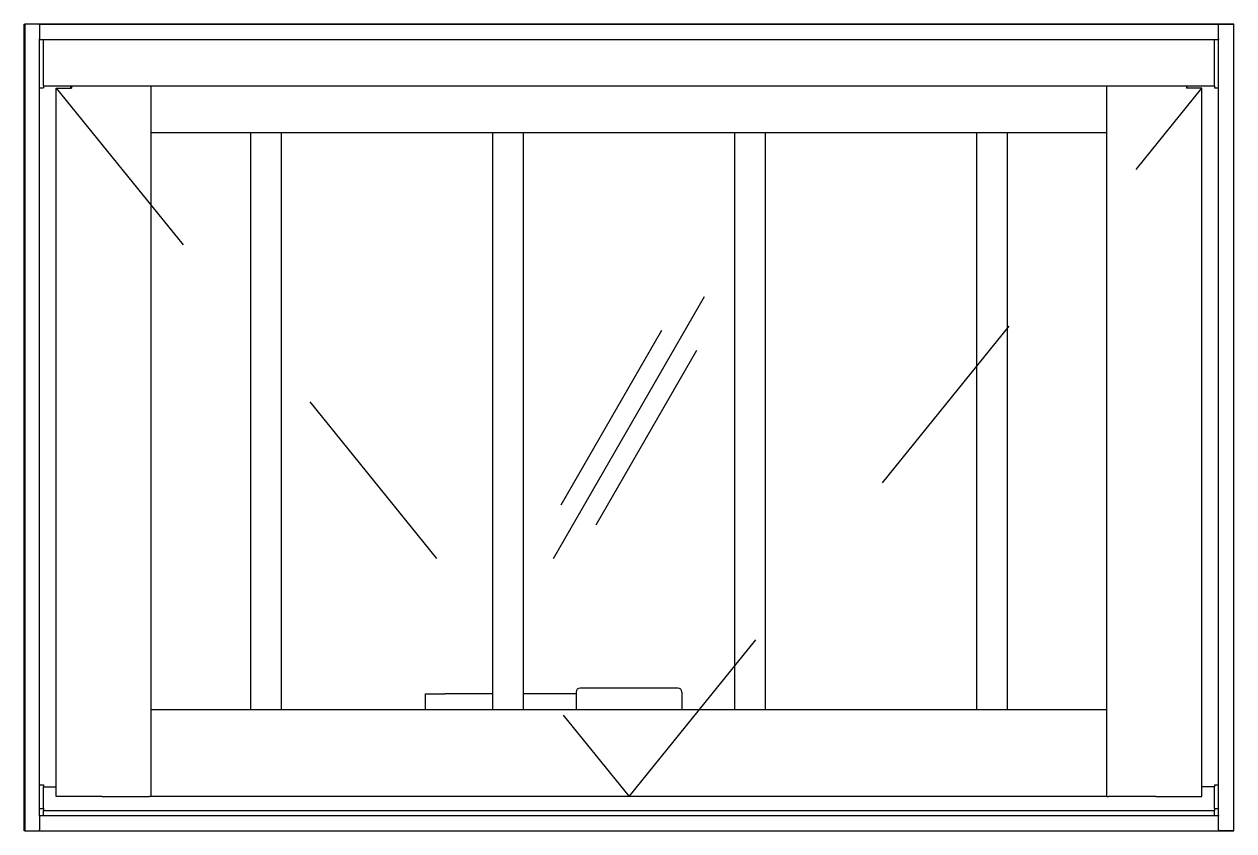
# Model space of a CAD drawing. Header units: millimetres. Extents: x 328.649 to 329.249, y 1059.191 to 1059.591.
import ezdxf

# ---------------------------------------------------------------- set-up
doc = ezdxf.new("R2010")
doc.units = ezdxf.units.MM
doc.header["$LTSCALE"] = 0.5
doc.linetypes.add('HIDDEN2', pattern=[0.1875, 0.125, -0.0625])
doc.layers.add('Gravia_Janelas', color=1, linetype='Continuous')
doc.layers.add('Gravia_Janelas_hidden2', color=1, linetype='HIDDEN2')

msp = doc.modelspace()

# ---------------------------------------------------------------- linework, layer by layer
at = {"layer": 'Gravia_Janelas'}
for p, q in [((328.64882, 1059.59143), (328.64922, 1059.59143)), ((328.64882, 1059.19143), (328.64882, 1059.59143)), ((328.65602, 1059.59143), (328.64922, 1059.59143)), ((328.65602, 1059.59143), (328.65642, 1059.59143)), ((328.65642, 1059.59103), (328.65642, 1059.59143)), ((328.65642, 1059.59143), (329.24122, 1059.59143)), ((328.65642, 1059.59103), (328.65642, 1059.58423)), ((329.24122, 1059.59143), (329.24122, 1059.59103)), ((329.24162, 1059.59143), (329.24122, 1059.59143)), ((329.24122, 1059.58423), (329.24122, 1059.59103)), ((329.24162, 1059.59143), (329.24842, 1059.59143)), ((329.24882, 1059.59143), (329.24842, 1059.59143)), ((329.24882, 1059.19143), (329.24882, 1059.59143)), ((328.65642, 1059.58383), (328.65642, 1059.58423)), ((328.65642, 1059.58383), (329.24122, 1059.58383)), ((328.65642, 1059.19903), (328.65642, 1059.58383)), ((328.65842, 1059.56093), (328.65842, 1059.58383)), ((329.23922, 1059.56093), (329.23922, 1059.58383)), ((329.24122, 1059.58423), (329.24122, 1059.58383)), ((329.24122, 1059.19903), (329.24122, 1059.58383)), ((328.65642, 1059.55993), (328.65842, 1059.55993)), ((328.65842, 1059.56093), (329.23922, 1059.56093)), ((328.65842, 1059.56093), (328.65842, 1059.55993)), ((328.66472, 1059.55973), (328.66612, 1059.55973)), ((328.66472, 1059.20843), (328.66472, 1059.55973)), ((328.66612, 1059.55973), (328.67222, 1059.55973)), ((328.67202, 1059.55973), (328.67202, 1059.56093)), ((328.67222, 1059.56093), (328.67222, 1059.55973)), ((328.71182, 1059.20843), (328.71182, 1059.56093)), ((329.18582, 1059.20843), (329.18582, 1059.56093)), ((329.22542, 1059.56093), (329.22542, 1059.55973)), ((329.23152, 1059.55973), (329.22542, 1059.55973)), ((329.22562, 1059.55973), (329.22562, 1059.56093)), ((329.23292, 1059.55973), (329.23152, 1059.55973)), ((329.23292, 1059.20843), (329.23292, 1059.55973)), ((329.23922, 1059.56093), (329.23922, 1059.55993)), ((329.23922, 1059.55993), (329.24122, 1059.55993)), ((328.71182, 1059.53773), (329.18582, 1059.53773)), ((328.76132, 1059.25143), (328.76132, 1059.53773)), ((328.77632, 1059.53773), (328.77632, 1059.25143)), ((328.88132, 1059.25143), (328.88132, 1059.53773)), ((328.89632, 1059.53773), (328.89632, 1059.25143)), ((329.00132, 1059.25143), (329.00132, 1059.53773)), ((329.01632, 1059.53773), (329.01632, 1059.25143)), ((329.12132, 1059.25143), (329.12132, 1059.53773)), ((329.13632, 1059.53773), (329.13632, 1059.25143)), ((328.91132, 1059.32647), (328.98632, 1059.45638)), ((328.91516, 1059.35312), (328.96516, 1059.43973)), ((328.93248, 1059.34312), (328.98248, 1059.42973)), ((328.84782, 1059.25943), (328.84857, 1059.25943)), ((328.84782, 1059.25143), (328.84782, 1059.25943)), ((328.84857, 1059.25943), (328.85614, 1059.25943)), ((328.85614, 1059.25943), (328.85739, 1059.25943)), ((328.85825, 1059.25943), (328.85739, 1059.25943)), ((328.8599, 1059.25943), (328.85825, 1059.25943)), ((328.88132, 1059.25943), (328.8599, 1059.25943)), ((328.92257, 1059.25943), (328.89632, 1059.25943)), ((328.92257, 1059.26023), (328.92257, 1059.25143)), ((328.97307, 1059.26223), (328.92457, 1059.26223)), ((328.97507, 1059.26023), (328.97507, 1059.25143)), ((329.18582, 1059.25143), (328.71182, 1059.25143)), ((328.65682, 1059.21423), (328.65842, 1059.21423)), ((328.65842, 1059.21423), (328.65842, 1059.21323)), ((328.65842, 1059.21323), (328.66472, 1059.21323)), ((328.65842, 1059.20243), (328.65842, 1059.21323)), ((329.23922, 1059.21323), (329.23292, 1059.21323)), ((329.23922, 1059.21423), (329.24082, 1059.21423)), ((329.23922, 1059.21423), (329.23922, 1059.21323)), ((329.23922, 1059.20243), (329.23922, 1059.21323)), ((328.66612, 1059.20843), (328.66472, 1059.20843)), ((328.68752, 1059.20843), (328.66612, 1059.20843)), ((328.68752, 1059.20843), (328.71102, 1059.20843)), ((328.71182, 1059.20843), (328.71102, 1059.20843)), ((329.18582, 1059.20843), (328.71182, 1059.20843)), ((329.18582, 1059.20843), (329.18662, 1059.20843)), ((329.21012, 1059.20843), (329.18662, 1059.20843)), ((329.21012, 1059.20843), (329.23152, 1059.20843)), ((329.23152, 1059.20843), (329.23292, 1059.20843)), ((328.65642, 1059.20243), (328.65842, 1059.20243)), ((328.65642, 1059.19863), (328.65642, 1059.19903)), ((328.65642, 1059.19903), (329.24122, 1059.19903)), ((328.65642, 1059.19863), (328.65642, 1059.19183)), ((328.65842, 1059.20243), (328.65842, 1059.20143)), ((328.65842, 1059.20143), (329.23922, 1059.20143)), ((328.65842, 1059.19903), (328.65842, 1059.20143)), ((329.23922, 1059.20243), (329.24122, 1059.20243)), ((329.23922, 1059.20243), (329.23922, 1059.20143)), ((329.23922, 1059.19903), (329.23922, 1059.20143)), ((329.24122, 1059.19903), (329.24122, 1059.19863)), ((329.24122, 1059.19183), (329.24122, 1059.19863)), ((328.64922, 1059.19143), (328.64882, 1059.19143)), ((328.64922, 1059.19143), (328.65602, 1059.19143)), ((328.65642, 1059.19143), (328.65602, 1059.19143)), ((328.65642, 1059.19143), (328.65642, 1059.19183)), ((328.65642, 1059.19143), (329.24122, 1059.19143)), ((329.24122, 1059.19183), (329.24122, 1059.19143)), ((329.24122, 1059.19143), (329.24162, 1059.19143)), ((329.24842, 1059.19143), (329.24162, 1059.19143)), ((329.24842, 1059.19143), (329.24882, 1059.19143))]:
    msp.add_line(p, q, dxfattribs=at)
at = {"layer": 'Gravia_Janelas', "color": 2}
msp.add_lwpolyline([(329.24882, 1059.59143), (328.64922, 1059.59143), (328.64922, 1059.19143), (329.24882, 1059.19143)], close=True, dxfattribs=at)
at = {"layer": 'Gravia_Janelas'}
for centre, start, end in [((328.92457, 1059.26023), 90, 180), ((328.97307, 1059.26023), 0, 90)]:
    msp.add_arc(centre, 0.002, start, end, dxfattribs=at)
at = {"layer": 'Gravia_Janelas_hidden2'}
msp.add_lwpolyline([(328.66472, 1059.55973), (328.94882, 1059.20843), (329.23292, 1059.55973)], dxfattribs=at)

doc.saveas('drawing.dxf')
